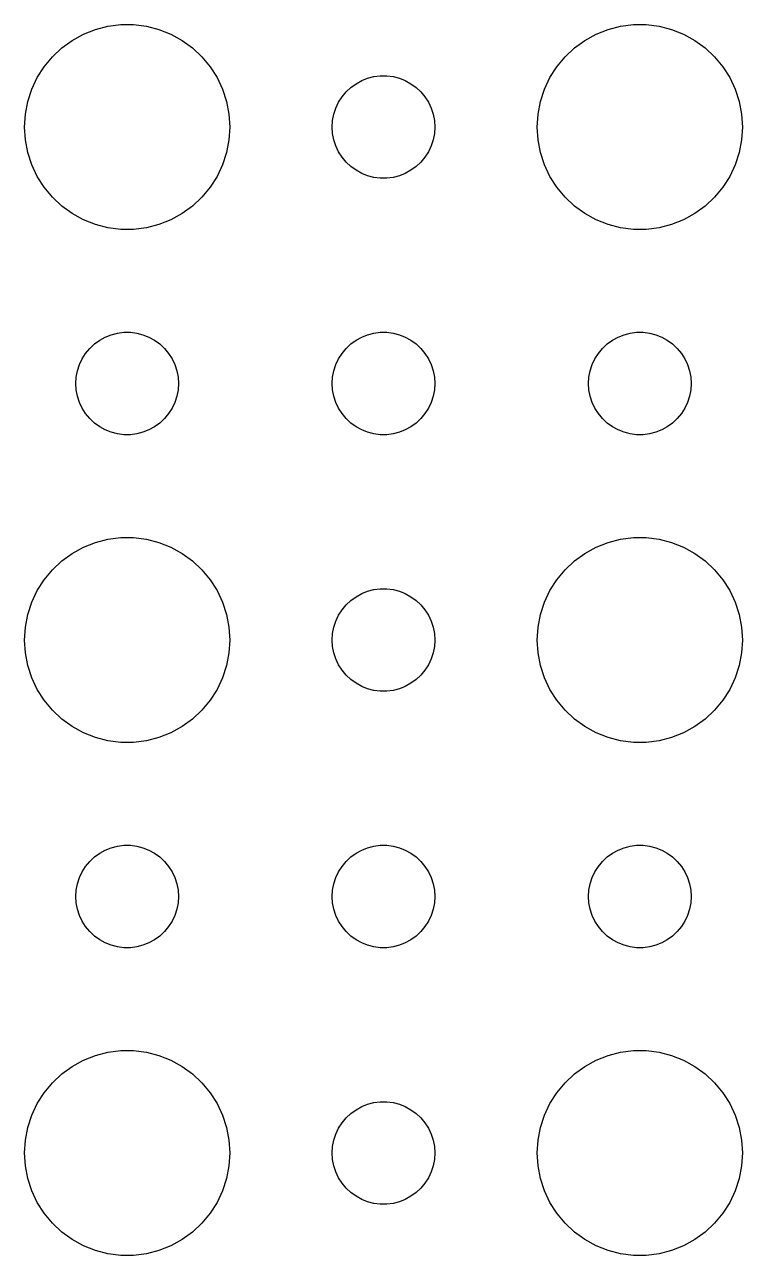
# Model space of a CAD drawing. Header units: metres. Extents: x -157 to 157, y -157 to 157.
# Drawn here: x -63 to -42, y -77.99 to -42.01 of the extents above; entities that cross this region are included whole.
import ezdxf

# ---------------------------------------------------------------- set-up
doc = ezdxf.new("R2010")
doc.units = ezdxf.units.M

msp = doc.modelspace()

# ---------------------------------------------------------------- linework, layer by layer
for p, q in [((-60.927, -42.1468), (-60.5621, -42.0531)), ((-60.5621, -42.0531), (-60.1884, -42.0059)), ((-60.1884, -42.0059), (-59.8116, -42.0059)), ((-59.8116, -42.0059), (-59.4379, -42.0531)), ((-59.4379, -42.0531), (-59.0729, -42.1468)), ((-45.927, -42.1468), (-45.5621, -42.0531)), ((-45.5621, -42.0531), (-45.1884, -42.0059)), ((-45.1884, -42.0059), (-44.8116, -42.0059)), ((-44.8116, -42.0059), (-44.4379, -42.0531)), ((-44.4379, -42.0531), (-44.0729, -42.1468)), ((-61.6075, -42.467), (-61.2773, -42.2855)), ((-61.2773, -42.2855), (-60.927, -42.1468)), ((-59.0729, -42.1468), (-58.7227, -42.2855)), ((-58.7227, -42.2855), (-58.3925, -42.467)), ((-46.6075, -42.467), (-46.2773, -42.2855)), ((-46.2773, -42.2855), (-45.927, -42.1468)), ((-44.0729, -42.1468), (-43.7227, -42.2855)), ((-43.7227, -42.2855), (-43.3925, -42.467)), ((-62.1869, -42.9464), (-61.9123, -42.6885)), ((-61.9123, -42.6885), (-61.6075, -42.467)), ((-58.3925, -42.467), (-58.0877, -42.6885)), ((-58.0877, -42.6885), (-57.8131, -42.9464)), ((-47.1869, -42.9464), (-46.9123, -42.6885)), ((-46.9123, -42.6885), (-46.6075, -42.467)), ((-43.3925, -42.467), (-43.0877, -42.6885)), ((-43.0877, -42.6885), (-42.8131, -42.9464)), ((-62.427, -43.2366), (-62.1869, -42.9464)), ((-57.8131, -42.9464), (-57.5729, -43.2366)), ((-47.427, -43.2366), (-47.1869, -42.9464)), ((-42.8131, -42.9464), (-42.5729, -43.2366)), ((-62.6289, -43.5547), (-62.427, -43.2366)), ((-57.5729, -43.2366), (-57.3711, -43.5547)), ((-52.9635, -43.5734), (-52.7811, -43.5266)), ((-52.7811, -43.5266), (-52.5942, -43.503)), ((-52.5942, -43.503), (-52.4058, -43.503)), ((-52.4058, -43.503), (-52.2189, -43.5266)), ((-52.2189, -43.5266), (-52.0365, -43.5734)), ((-47.6289, -43.5547), (-47.427, -43.2366)), ((-42.5729, -43.2366), (-42.3711, -43.5547)), ((-62.9057, -44.2539), (-62.7893, -43.8956)), ((-62.7893, -43.8956), (-62.6289, -43.5547)), ((-57.3711, -43.5547), (-57.2107, -43.8956)), ((-57.2107, -43.8956), (-57.0942, -44.2539)), ((-53.5934, -43.9732), (-53.4561, -43.8442)), ((-53.4561, -43.8442), (-53.3037, -43.7335)), ((-53.3037, -43.7335), (-53.1387, -43.6428)), ((-53.1387, -43.6428), (-52.9635, -43.5734)), ((-52.0365, -43.5734), (-51.8613, -43.6428)), ((-51.8613, -43.6428), (-51.6963, -43.7335)), ((-51.6963, -43.7335), (-51.5439, -43.8442)), ((-51.5439, -43.8442), (-51.4065, -43.9732)), ((-47.9057, -44.2539), (-47.7893, -43.8956)), ((-47.7893, -43.8956), (-47.6289, -43.5547)), ((-42.3711, -43.5547), (-42.2107, -43.8956)), ((-42.2107, -43.8956), (-42.0942, -44.2539)), ((-62.9763, -44.624), (-62.9057, -44.2539)), ((-57.0942, -44.2539), (-57.0237, -44.624)), ((-53.8145, -44.2774), (-53.7135, -44.1183)), ((-53.7135, -44.1183), (-53.5934, -43.9732)), ((-51.4065, -43.9732), (-51.2865, -44.1183)), ((-51.2865, -44.1183), (-51.1855, -44.2774)), ((-47.9763, -44.624), (-47.9057, -44.2539)), ((-42.0942, -44.2539), (-42.0237, -44.624)), ((-63, -45), (-62.9763, -44.624)), ((-57.0237, -44.624), (-57, -45)), ((-53.9529, -44.627), (-53.8947, -44.4478)), ((-53.8947, -44.4478), (-53.8145, -44.2774)), ((-51.1855, -44.2774), (-51.1053, -44.4478)), ((-51.1053, -44.4478), (-51.0471, -44.627)), ((-48, -45), (-47.9763, -44.624)), ((-42.0237, -44.624), (-42, -45)), ((-54, -45), (-53.9882, -44.812)), ((-53.9882, -44.812), (-53.9529, -44.627)), ((-51.0471, -44.627), (-51.0118, -44.812)), ((-51.0118, -44.812), (-51, -45)), ((-62.9763, -45.376), (-63, -45)), ((-57, -45), (-57.0237, -45.376)), ((-53.9882, -45.188), (-54, -45)), ((-53.9529, -45.373), (-53.9882, -45.188)), ((-51.0118, -45.188), (-51.0471, -45.373)), ((-51, -45), (-51.0118, -45.188)), ((-47.9763, -45.376), (-48, -45)), ((-42, -45), (-42.0237, -45.376)), ((-62.9057, -45.7461), (-62.9763, -45.376)), ((-57.0237, -45.376), (-57.0942, -45.7461)), ((-53.8947, -45.5522), (-53.9529, -45.373)), ((-53.8145, -45.7226), (-53.8947, -45.5522)), ((-51.1053, -45.5522), (-51.1855, -45.7226)), ((-51.0471, -45.373), (-51.1053, -45.5522)), ((-47.9057, -45.7461), (-47.9763, -45.376)), ((-42.0237, -45.376), (-42.0942, -45.7461)), ((-62.7893, -46.1044), (-62.9057, -45.7461)), ((-57.0942, -45.7461), (-57.2107, -46.1044)), ((-53.7135, -45.8817), (-53.8145, -45.7226)), ((-53.5934, -46.0268), (-53.7135, -45.8817)), ((-53.4561, -46.1558), (-53.5934, -46.0268)), ((-51.4065, -46.0268), (-51.5439, -46.1558)), ((-51.2865, -45.8817), (-51.4065, -46.0268)), ((-51.1855, -45.7226), (-51.2865, -45.8817)), ((-47.7893, -46.1044), (-47.9057, -45.7461)), ((-42.0942, -45.7461), (-42.2107, -46.1044)), ((-62.6289, -46.4453), (-62.7893, -46.1044)), ((-57.2107, -46.1044), (-57.3711, -46.4453)), ((-53.3037, -46.2665), (-53.4561, -46.1558)), ((-53.1387, -46.3572), (-53.3037, -46.2665)), ((-52.9635, -46.4266), (-53.1387, -46.3572)), ((-51.8613, -46.3572), (-52.0365, -46.4266)), ((-51.6963, -46.2665), (-51.8613, -46.3572)), ((-51.5439, -46.1558), (-51.6963, -46.2665)), ((-47.6289, -46.4453), (-47.7893, -46.1044)), ((-42.2107, -46.1044), (-42.3711, -46.4453)), ((-62.427, -46.7634), (-62.6289, -46.4453)), ((-62.1869, -47.0536), (-62.427, -46.7634)), ((-57.5729, -46.7634), (-57.8131, -47.0536)), ((-57.3711, -46.4453), (-57.5729, -46.7634)), ((-52.7811, -46.4734), (-52.9635, -46.4266)), ((-52.5942, -46.497), (-52.7811, -46.4734)), ((-52.4058, -46.497), (-52.5942, -46.497)), ((-52.2189, -46.4734), (-52.4058, -46.497)), ((-52.0365, -46.4266), (-52.2189, -46.4734)), ((-47.427, -46.7634), (-47.6289, -46.4453)), ((-47.1869, -47.0536), (-47.427, -46.7634)), ((-42.5729, -46.7634), (-42.8131, -47.0536)), ((-42.3711, -46.4453), (-42.5729, -46.7634)), ((-61.9123, -47.3115), (-62.1869, -47.0536)), ((-57.8131, -47.0536), (-58.0877, -47.3115)), ((-46.9123, -47.3115), (-47.1869, -47.0536)), ((-42.8131, -47.0536), (-43.0877, -47.3115)), ((-61.6075, -47.533), (-61.9123, -47.3115)), ((-58.0877, -47.3115), (-58.3925, -47.533)), ((-46.6075, -47.533), (-46.9123, -47.3115)), ((-43.0877, -47.3115), (-43.3925, -47.533)), ((-61.2773, -47.7145), (-61.6075, -47.533)), ((-60.927, -47.8532), (-61.2773, -47.7145)), ((-60.5621, -47.9469), (-60.927, -47.8532)), ((-59.0729, -47.8532), (-59.4379, -47.9469)), ((-58.7227, -47.7145), (-59.0729, -47.8532)), ((-58.3925, -47.533), (-58.7227, -47.7145)), ((-46.2773, -47.7145), (-46.6075, -47.533)), ((-45.927, -47.8532), (-46.2773, -47.7145)), ((-45.5621, -47.9469), (-45.927, -47.8532)), ((-44.0729, -47.8532), (-44.4379, -47.9469)), ((-43.7227, -47.7145), (-44.0729, -47.8532)), ((-43.3925, -47.533), (-43.7227, -47.7145)), ((-60.1884, -47.9941), (-60.5621, -47.9469)), ((-59.8116, -47.9941), (-60.1884, -47.9941)), ((-59.4379, -47.9469), (-59.8116, -47.9941)), ((-45.1884, -47.9941), (-45.5621, -47.9469)), ((-44.8116, -47.9941), (-45.1884, -47.9941)), ((-44.4379, -47.9469), (-44.8116, -47.9941)), ((-60.6387, -51.1428), (-60.4635, -51.0734)), ((-60.4635, -51.0734), (-60.2811, -51.0266)), ((-60.2811, -51.0266), (-60.0942, -51.003)), ((-60.0942, -51.003), (-59.9058, -51.003)), ((-59.9058, -51.003), (-59.7189, -51.0266)), ((-59.7189, -51.0266), (-59.5365, -51.0734)), ((-59.5365, -51.0734), (-59.3613, -51.1428)), ((-53.1387, -51.1428), (-52.9635, -51.0734)), ((-52.9635, -51.0734), (-52.7811, -51.0266)), ((-52.7811, -51.0266), (-52.5942, -51.003)), ((-52.5942, -51.003), (-52.4058, -51.003)), ((-52.4058, -51.003), (-52.2189, -51.0266)), ((-52.2189, -51.0266), (-52.0365, -51.0734)), ((-52.0365, -51.0734), (-51.8613, -51.1428)), ((-45.6387, -51.1428), (-45.4635, -51.0734)), ((-45.4635, -51.0734), (-45.2811, -51.0266)), ((-45.2811, -51.0266), (-45.0942, -51.003)), ((-45.0942, -51.003), (-44.9058, -51.003)), ((-44.9058, -51.003), (-44.7189, -51.0266)), ((-44.7189, -51.0266), (-44.5365, -51.0734)), ((-44.5365, -51.0734), (-44.3613, -51.1428)), ((-61.0934, -51.4732), (-60.9561, -51.3442)), ((-60.9561, -51.3442), (-60.8037, -51.2335)), ((-60.8037, -51.2335), (-60.6387, -51.1428)), ((-59.3613, -51.1428), (-59.1963, -51.2335)), ((-59.1963, -51.2335), (-59.0439, -51.3442)), ((-59.0439, -51.3442), (-58.9065, -51.4732)), ((-53.5934, -51.4732), (-53.4561, -51.3442)), ((-53.4561, -51.3442), (-53.3037, -51.2335)), ((-53.3037, -51.2335), (-53.1387, -51.1428)), ((-51.8613, -51.1428), (-51.6963, -51.2335)), ((-51.6963, -51.2335), (-51.5439, -51.3442)), ((-51.5439, -51.3442), (-51.4065, -51.4732)), ((-46.0934, -51.4732), (-45.9561, -51.3442)), ((-45.9561, -51.3442), (-45.8037, -51.2335)), ((-45.8037, -51.2335), (-45.6387, -51.1428)), ((-44.3613, -51.1428), (-44.1963, -51.2335)), ((-44.1963, -51.2335), (-44.0439, -51.3442)), ((-44.0439, -51.3442), (-43.9065, -51.4732)), ((-61.3947, -51.9478), (-61.3145, -51.7774)), ((-61.3145, -51.7774), (-61.2135, -51.6183)), ((-61.2135, -51.6183), (-61.0934, -51.4732)), ((-58.9065, -51.4732), (-58.7865, -51.6183)), ((-58.7865, -51.6183), (-58.6855, -51.7774)), ((-58.6855, -51.7774), (-58.6053, -51.9478)), ((-53.8947, -51.9478), (-53.8145, -51.7774)), ((-53.8145, -51.7774), (-53.7135, -51.6183)), ((-53.7135, -51.6183), (-53.5934, -51.4732)), ((-51.4065, -51.4732), (-51.2865, -51.6183)), ((-51.2865, -51.6183), (-51.1855, -51.7774)), ((-51.1855, -51.7774), (-51.1053, -51.9478)), ((-46.3947, -51.9478), (-46.3145, -51.7774)), ((-46.3145, -51.7774), (-46.2135, -51.6183)), ((-46.2135, -51.6183), (-46.0934, -51.4732)), ((-43.9065, -51.4732), (-43.7865, -51.6183)), ((-43.7865, -51.6183), (-43.6855, -51.7774)), ((-43.6855, -51.7774), (-43.6053, -51.9478)), ((-61.4882, -52.312), (-61.4529, -52.127)), ((-61.4529, -52.127), (-61.3947, -51.9478)), ((-58.6053, -51.9478), (-58.5471, -52.127)), ((-58.5471, -52.127), (-58.5118, -52.312)), ((-53.9882, -52.312), (-53.9529, -52.127)), ((-53.9529, -52.127), (-53.8947, -51.9478)), ((-51.1053, -51.9478), (-51.0471, -52.127)), ((-51.0471, -52.127), (-51.0118, -52.312)), ((-46.4882, -52.312), (-46.4529, -52.127)), ((-46.4529, -52.127), (-46.3947, -51.9478)), ((-43.6053, -51.9478), (-43.5471, -52.127)), ((-43.5471, -52.127), (-43.5118, -52.312)), ((-61.5, -52.5), (-61.4882, -52.312)), ((-61.4882, -52.688), (-61.5, -52.5)), ((-58.5118, -52.312), (-58.5, -52.5)), ((-58.5, -52.5), (-58.5118, -52.688)), ((-54, -52.5), (-53.9882, -52.312)), ((-53.9882, -52.688), (-54, -52.5)), ((-51.0118, -52.312), (-51, -52.5)), ((-51, -52.5), (-51.0118, -52.688)), ((-46.5, -52.5), (-46.4882, -52.312)), ((-46.4882, -52.688), (-46.5, -52.5)), ((-43.5118, -52.312), (-43.5, -52.5)), ((-43.5, -52.5), (-43.5118, -52.688)), ((-61.4529, -52.873), (-61.4882, -52.688)), ((-61.3947, -53.0522), (-61.4529, -52.873)), ((-58.5471, -52.873), (-58.6053, -53.0522)), ((-58.5118, -52.688), (-58.5471, -52.873)), ((-53.9529, -52.873), (-53.9882, -52.688)), ((-53.8947, -53.0522), (-53.9529, -52.873)), ((-51.0471, -52.873), (-51.1053, -53.0522)), ((-51.0118, -52.688), (-51.0471, -52.873)), ((-46.4529, -52.873), (-46.4882, -52.688)), ((-46.3947, -53.0522), (-46.4529, -52.873)), ((-43.5471, -52.873), (-43.6053, -53.0522)), ((-43.5118, -52.688), (-43.5471, -52.873)), ((-61.3145, -53.2226), (-61.3947, -53.0522)), ((-61.2135, -53.3817), (-61.3145, -53.2226)), ((-58.6855, -53.2226), (-58.7865, -53.3817)), ((-58.6053, -53.0522), (-58.6855, -53.2226)), ((-53.8145, -53.2226), (-53.8947, -53.0522)), ((-53.7135, -53.3817), (-53.8145, -53.2226)), ((-51.1855, -53.2226), (-51.2865, -53.3817)), ((-51.1053, -53.0522), (-51.1855, -53.2226)), ((-46.3145, -53.2226), (-46.3947, -53.0522)), ((-46.2135, -53.3817), (-46.3145, -53.2226)), ((-43.6855, -53.2226), (-43.7865, -53.3817)), ((-43.6053, -53.0522), (-43.6855, -53.2226)), ((-61.0934, -53.5268), (-61.2135, -53.3817)), ((-60.9561, -53.6558), (-61.0934, -53.5268)), ((-58.9065, -53.5268), (-59.0439, -53.6558)), ((-58.7865, -53.3817), (-58.9065, -53.5268)), ((-53.5934, -53.5268), (-53.7135, -53.3817)), ((-53.4561, -53.6558), (-53.5934, -53.5268)), ((-51.4065, -53.5268), (-51.5439, -53.6558)), ((-51.2865, -53.3817), (-51.4065, -53.5268)), ((-46.0934, -53.5268), (-46.2135, -53.3817)), ((-45.9561, -53.6558), (-46.0934, -53.5268)), ((-43.9065, -53.5268), (-44.0439, -53.6558)), ((-43.7865, -53.3817), (-43.9065, -53.5268)), ((-60.8037, -53.7665), (-60.9561, -53.6558)), ((-60.6387, -53.8572), (-60.8037, -53.7665)), ((-60.4635, -53.9266), (-60.6387, -53.8572)), ((-60.2811, -53.9734), (-60.4635, -53.9266)), ((-60.0942, -53.997), (-60.2811, -53.9734)), ((-59.7189, -53.9734), (-59.9058, -53.997)), ((-59.5365, -53.9266), (-59.7189, -53.9734)), ((-59.3613, -53.8572), (-59.5365, -53.9266)), ((-59.1963, -53.7665), (-59.3613, -53.8572)), ((-59.0439, -53.6558), (-59.1963, -53.7665)), ((-53.3037, -53.7665), (-53.4561, -53.6558)), ((-53.1387, -53.8572), (-53.3037, -53.7665)), ((-52.9635, -53.9266), (-53.1387, -53.8572)), ((-52.7811, -53.9734), (-52.9635, -53.9266)), ((-52.5942, -53.997), (-52.7811, -53.9734)), ((-52.2189, -53.9734), (-52.4058, -53.997)), ((-52.0365, -53.9266), (-52.2189, -53.9734)), ((-51.8613, -53.8572), (-52.0365, -53.9266)), ((-51.6963, -53.7665), (-51.8613, -53.8572)), ((-51.5439, -53.6558), (-51.6963, -53.7665)), ((-45.8037, -53.7665), (-45.9561, -53.6558)), ((-45.6387, -53.8572), (-45.8037, -53.7665)), ((-45.4635, -53.9266), (-45.6387, -53.8572)), ((-45.2811, -53.9734), (-45.4635, -53.9266)), ((-45.0942, -53.997), (-45.2811, -53.9734)), ((-44.7189, -53.9734), (-44.9058, -53.997)), ((-44.5365, -53.9266), (-44.7189, -53.9734)), ((-44.3613, -53.8572), (-44.5365, -53.9266)), ((-44.1963, -53.7665), (-44.3613, -53.8572)), ((-44.0439, -53.6558), (-44.1963, -53.7665)), ((-59.9058, -53.997), (-60.0942, -53.997)), ((-52.4058, -53.997), (-52.5942, -53.997)), ((-44.9058, -53.997), (-45.0942, -53.997)), ((-61.2773, -57.2855), (-60.927, -57.1468)), ((-60.927, -57.1468), (-60.5621, -57.0531)), ((-60.5621, -57.0531), (-60.1884, -57.0059)), ((-60.1884, -57.0059), (-59.8116, -57.0059)), ((-59.8116, -57.0059), (-59.4379, -57.0531)), ((-59.4379, -57.0531), (-59.0729, -57.1468)), ((-59.0729, -57.1468), (-58.7227, -57.2855)), ((-46.2773, -57.2855), (-45.927, -57.1468)), ((-45.927, -57.1468), (-45.5621, -57.0531)), ((-45.5621, -57.0531), (-45.1884, -57.0059)), ((-45.1884, -57.0059), (-44.8116, -57.0059)), ((-44.8116, -57.0059), (-44.4379, -57.0531)), ((-44.4379, -57.0531), (-44.0729, -57.1468)), ((-44.0729, -57.1468), (-43.7227, -57.2855)), ((-61.9123, -57.6885), (-61.6075, -57.467)), ((-61.6075, -57.467), (-61.2773, -57.2855)), ((-58.7227, -57.2855), (-58.3925, -57.467)), ((-58.3925, -57.467), (-58.0877, -57.6885)), ((-46.9123, -57.6885), (-46.6075, -57.467)), ((-46.6075, -57.467), (-46.2773, -57.2855)), ((-43.7227, -57.2855), (-43.3925, -57.467)), ((-43.3925, -57.467), (-43.0877, -57.6885)), ((-62.1869, -57.9464), (-61.9123, -57.6885)), ((-58.0877, -57.6885), (-57.8131, -57.9464)), ((-47.1869, -57.9464), (-46.9123, -57.6885)), ((-43.0877, -57.6885), (-42.8131, -57.9464)), ((-62.6289, -58.5547), (-62.427, -58.2366)), ((-62.427, -58.2366), (-62.1869, -57.9464)), ((-57.8131, -57.9464), (-57.5729, -58.2366)), ((-57.5729, -58.2366), (-57.3711, -58.5547)), ((-47.6289, -58.5547), (-47.427, -58.2366)), ((-47.427, -58.2366), (-47.1869, -57.9464)), ((-42.8131, -57.9464), (-42.5729, -58.2366)), ((-42.5729, -58.2366), (-42.3711, -58.5547)), ((-62.7893, -58.8956), (-62.6289, -58.5547)), ((-57.3711, -58.5547), (-57.2107, -58.8956)), ((-53.3037, -58.7335), (-53.1387, -58.6428)), ((-53.1387, -58.6428), (-52.9635, -58.5734)), ((-52.9635, -58.5734), (-52.7811, -58.5266)), ((-52.7811, -58.5266), (-52.5942, -58.503)), ((-52.5942, -58.503), (-52.4058, -58.503)), ((-52.4058, -58.503), (-52.2189, -58.5266)), ((-52.2189, -58.5266), (-52.0365, -58.5734)), ((-52.0365, -58.5734), (-51.8613, -58.6428)), ((-51.8613, -58.6428), (-51.6963, -58.7335)), ((-47.7893, -58.8956), (-47.6289, -58.5547)), ((-42.3711, -58.5547), (-42.2107, -58.8956)), ((-62.9057, -59.2539), (-62.7893, -58.8956)), ((-57.2107, -58.8956), (-57.0942, -59.2539)), ((-53.7135, -59.1183), (-53.5934, -58.9732)), ((-53.5934, -58.9732), (-53.4561, -58.8442)), ((-53.4561, -58.8442), (-53.3037, -58.7335)), ((-51.6963, -58.7335), (-51.5439, -58.8442)), ((-51.5439, -58.8442), (-51.4065, -58.9732)), ((-51.4065, -58.9732), (-51.2865, -59.1183)), ((-47.9057, -59.2539), (-47.7893, -58.8956)), ((-42.2107, -58.8956), (-42.0942, -59.2539)), ((-62.9763, -59.624), (-62.9057, -59.2539)), ((-57.0942, -59.2539), (-57.0237, -59.624)), ((-53.8947, -59.4478), (-53.8145, -59.2774)), ((-53.8145, -59.2774), (-53.7135, -59.1183)), ((-51.2865, -59.1183), (-51.1855, -59.2774)), ((-51.1855, -59.2774), (-51.1053, -59.4478)), ((-47.9763, -59.624), (-47.9057, -59.2539)), ((-42.0942, -59.2539), (-42.0237, -59.624)), ((-63, -60), (-62.9763, -59.624)), ((-57.0237, -59.624), (-57, -60)), ((-53.9882, -59.812), (-53.9529, -59.627)), ((-53.9529, -59.627), (-53.8947, -59.4478)), ((-51.1053, -59.4478), (-51.0471, -59.627)), ((-51.0471, -59.627), (-51.0118, -59.812)), ((-48, -60), (-47.9763, -59.624)), ((-42.0237, -59.624), (-42, -60)), ((-62.9763, -60.376), (-63, -60)), ((-57, -60), (-57.0237, -60.376)), ((-54, -60), (-53.9882, -59.812)), ((-53.9882, -60.188), (-54, -60)), ((-51.0118, -59.812), (-51, -60)), ((-51, -60), (-51.0118, -60.188)), ((-47.9763, -60.376), (-48, -60)), ((-42, -60), (-42.0237, -60.376)), ((-62.9057, -60.7461), (-62.9763, -60.376)), ((-57.0237, -60.376), (-57.0942, -60.7461)), ((-53.9529, -60.373), (-53.9882, -60.188)), ((-53.8947, -60.5522), (-53.9529, -60.373)), ((-51.0471, -60.373), (-51.1053, -60.5522)), ((-51.0118, -60.188), (-51.0471, -60.373)), ((-47.9057, -60.7461), (-47.9763, -60.376)), ((-42.0237, -60.376), (-42.0942, -60.7461)), ((-62.7893, -61.1044), (-62.9057, -60.7461)), ((-57.0942, -60.7461), (-57.2107, -61.1044)), ((-53.8145, -60.7226), (-53.8947, -60.5522)), ((-53.7135, -60.8817), (-53.8145, -60.7226)), ((-51.1855, -60.7226), (-51.2865, -60.8817)), ((-51.1053, -60.5522), (-51.1855, -60.7226)), ((-47.7893, -61.1044), (-47.9057, -60.7461)), ((-42.0942, -60.7461), (-42.2107, -61.1044)), ((-62.6289, -61.4453), (-62.7893, -61.1044)), ((-57.2107, -61.1044), (-57.3711, -61.4453)), ((-53.5934, -61.0268), (-53.7135, -60.8817)), ((-53.4561, -61.1558), (-53.5934, -61.0268)), ((-53.3037, -61.2665), (-53.4561, -61.1558)), ((-51.5439, -61.1558), (-51.6963, -61.2665)), ((-51.4065, -61.0268), (-51.5439, -61.1558)), ((-51.2865, -60.8817), (-51.4065, -61.0268)), ((-47.6289, -61.4453), (-47.7893, -61.1044)), ((-42.2107, -61.1044), (-42.3711, -61.4453)), ((-62.427, -61.7634), (-62.6289, -61.4453)), ((-57.3711, -61.4453), (-57.5729, -61.7634)), ((-53.1387, -61.3572), (-53.3037, -61.2665)), ((-52.9635, -61.4266), (-53.1387, -61.3572)), ((-52.7811, -61.4734), (-52.9635, -61.4266)), ((-52.5942, -61.497), (-52.7811, -61.4734)), ((-52.4058, -61.497), (-52.5942, -61.497)), ((-52.2189, -61.4734), (-52.4058, -61.497)), ((-52.0365, -61.4266), (-52.2189, -61.4734)), ((-51.8613, -61.3572), (-52.0365, -61.4266)), ((-51.6963, -61.2665), (-51.8613, -61.3572)), ((-47.427, -61.7634), (-47.6289, -61.4453)), ((-42.3711, -61.4453), (-42.5729, -61.7634)), ((-62.1869, -62.0536), (-62.427, -61.7634)), ((-57.5729, -61.7634), (-57.8131, -62.0536)), ((-47.1869, -62.0536), (-47.427, -61.7634)), ((-42.5729, -61.7634), (-42.8131, -62.0536)), ((-61.9123, -62.3115), (-62.1869, -62.0536)), ((-57.8131, -62.0536), (-58.0877, -62.3115)), ((-46.9123, -62.3115), (-47.1869, -62.0536)), ((-42.8131, -62.0536), (-43.0877, -62.3115)), ((-61.6075, -62.533), (-61.9123, -62.3115)), ((-61.2773, -62.7145), (-61.6075, -62.533)), ((-58.3925, -62.533), (-58.7227, -62.7145)), ((-58.0877, -62.3115), (-58.3925, -62.533)), ((-46.6075, -62.533), (-46.9123, -62.3115)), ((-46.2773, -62.7145), (-46.6075, -62.533)), ((-43.3925, -62.533), (-43.7227, -62.7145)), ((-43.0877, -62.3115), (-43.3925, -62.533)), ((-60.927, -62.8532), (-61.2773, -62.7145)), ((-60.5621, -62.9469), (-60.927, -62.8532)), ((-60.1884, -62.9941), (-60.5621, -62.9469)), ((-59.4379, -62.9469), (-59.8116, -62.9941)), ((-59.0729, -62.8532), (-59.4379, -62.9469)), ((-58.7227, -62.7145), (-59.0729, -62.8532)), ((-45.927, -62.8532), (-46.2773, -62.7145)), ((-45.5621, -62.9469), (-45.927, -62.8532)), ((-45.1884, -62.9941), (-45.5621, -62.9469)), ((-44.4379, -62.9469), (-44.8116, -62.9941)), ((-44.0729, -62.8532), (-44.4379, -62.9469)), ((-43.7227, -62.7145), (-44.0729, -62.8532)), ((-59.8116, -62.9941), (-60.1884, -62.9941)), ((-44.8116, -62.9941), (-45.1884, -62.9941)), ((-60.8037, -66.2335), (-60.6387, -66.1428)), ((-60.6387, -66.1428), (-60.4635, -66.0734)), ((-60.4635, -66.0734), (-60.2811, -66.0266)), ((-60.2811, -66.0266), (-60.0942, -66.003)), ((-60.0942, -66.003), (-59.9058, -66.003)), ((-59.9058, -66.003), (-59.7189, -66.0266)), ((-59.7189, -66.0266), (-59.5365, -66.0734)), ((-59.5365, -66.0734), (-59.3613, -66.1428)), ((-59.3613, -66.1428), (-59.1963, -66.2335)), ((-53.3037, -66.2335), (-53.1387, -66.1428)), ((-53.1387, -66.1428), (-52.9635, -66.0734)), ((-52.9635, -66.0734), (-52.7811, -66.0266)), ((-52.7811, -66.0266), (-52.5942, -66.003)), ((-52.5942, -66.003), (-52.4058, -66.003)), ((-52.4058, -66.003), (-52.2189, -66.0266)), ((-52.2189, -66.0266), (-52.0365, -66.0734)), ((-52.0365, -66.0734), (-51.8613, -66.1428)), ((-51.8613, -66.1428), (-51.6963, -66.2335)), ((-45.8037, -66.2335), (-45.6387, -66.1428)), ((-45.6387, -66.1428), (-45.4635, -66.0734)), ((-45.4635, -66.0734), (-45.2811, -66.0266)), ((-45.2811, -66.0266), (-45.0942, -66.003)), ((-45.0942, -66.003), (-44.9058, -66.003)), ((-44.9058, -66.003), (-44.7189, -66.0266)), ((-44.7189, -66.0266), (-44.5365, -66.0734)), ((-44.5365, -66.0734), (-44.3613, -66.1428)), ((-44.3613, -66.1428), (-44.1963, -66.2335)), ((-61.2135, -66.6183), (-61.0934, -66.4732)), ((-61.0934, -66.4732), (-60.9561, -66.3442)), ((-60.9561, -66.3442), (-60.8037, -66.2335)), ((-59.1963, -66.2335), (-59.0439, -66.3442)), ((-59.0439, -66.3442), (-58.9065, -66.4732)), ((-58.9065, -66.4732), (-58.7865, -66.6183)), ((-53.7135, -66.6183), (-53.5934, -66.4732)), ((-53.5934, -66.4732), (-53.4561, -66.3442)), ((-53.4561, -66.3442), (-53.3037, -66.2335)), ((-51.6963, -66.2335), (-51.5439, -66.3442)), ((-51.5439, -66.3442), (-51.4065, -66.4732)), ((-51.4065, -66.4732), (-51.2865, -66.6183)), ((-46.2135, -66.6183), (-46.0934, -66.4732)), ((-46.0934, -66.4732), (-45.9561, -66.3442)), ((-45.9561, -66.3442), (-45.8037, -66.2335)), ((-44.1963, -66.2335), (-44.0439, -66.3442)), ((-44.0439, -66.3442), (-43.9065, -66.4732)), ((-43.9065, -66.4732), (-43.7865, -66.6183)), ((-61.3947, -66.9478), (-61.3145, -66.7774)), ((-61.3145, -66.7774), (-61.2135, -66.6183)), ((-58.7865, -66.6183), (-58.6855, -66.7774)), ((-58.6855, -66.7774), (-58.6053, -66.9478)), ((-53.8947, -66.9478), (-53.8145, -66.7774)), ((-53.8145, -66.7774), (-53.7135, -66.6183)), ((-51.2865, -66.6183), (-51.1855, -66.7774)), ((-51.1855, -66.7774), (-51.1053, -66.9478)), ((-46.3947, -66.9478), (-46.3145, -66.7774)), ((-46.3145, -66.7774), (-46.2135, -66.6183)), ((-43.7865, -66.6183), (-43.6855, -66.7774)), ((-43.6855, -66.7774), (-43.6053, -66.9478)), ((-61.4882, -67.312), (-61.4529, -67.127)), ((-61.4529, -67.127), (-61.3947, -66.9478)), ((-58.6053, -66.9478), (-58.5471, -67.127)), ((-58.5471, -67.127), (-58.5118, -67.312)), ((-53.9882, -67.312), (-53.9529, -67.127)), ((-53.9529, -67.127), (-53.8947, -66.9478)), ((-51.1053, -66.9478), (-51.0471, -67.127)), ((-51.0471, -67.127), (-51.0118, -67.312)), ((-46.4882, -67.312), (-46.4529, -67.127)), ((-46.4529, -67.127), (-46.3947, -66.9478)), ((-43.6053, -66.9478), (-43.5471, -67.127)), ((-43.5471, -67.127), (-43.5118, -67.312)), ((-61.5, -67.5), (-61.4882, -67.312)), ((-61.4882, -67.688), (-61.5, -67.5)), ((-58.5118, -67.312), (-58.5, -67.5)), ((-58.5, -67.5), (-58.5118, -67.688)), ((-54, -67.5), (-53.9882, -67.312)), ((-53.9882, -67.688), (-54, -67.5)), ((-51.0118, -67.312), (-51, -67.5)), ((-51, -67.5), (-51.0118, -67.688)), ((-46.5, -67.5), (-46.4882, -67.312)), ((-46.4882, -67.688), (-46.5, -67.5)), ((-43.5118, -67.312), (-43.5, -67.5)), ((-43.5, -67.5), (-43.5118, -67.688)), ((-61.4529, -67.873), (-61.4882, -67.688)), ((-61.3947, -68.0522), (-61.4529, -67.873)), ((-58.5471, -67.873), (-58.6053, -68.0522)), ((-58.5118, -67.688), (-58.5471, -67.873)), ((-53.9529, -67.873), (-53.9882, -67.688)), ((-53.8947, -68.0522), (-53.9529, -67.873)), ((-51.0471, -67.873), (-51.1053, -68.0522)), ((-51.0118, -67.688), (-51.0471, -67.873)), ((-46.4529, -67.873), (-46.4882, -67.688)), ((-46.3947, -68.0522), (-46.4529, -67.873)), ((-43.5471, -67.873), (-43.6053, -68.0522)), ((-43.5118, -67.688), (-43.5471, -67.873)), ((-61.3145, -68.2226), (-61.3947, -68.0522)), ((-61.2135, -68.3817), (-61.3145, -68.2226)), ((-58.6855, -68.2226), (-58.7865, -68.3817)), ((-58.6053, -68.0522), (-58.6855, -68.2226)), ((-53.8145, -68.2226), (-53.8947, -68.0522)), ((-53.7135, -68.3817), (-53.8145, -68.2226)), ((-51.1855, -68.2226), (-51.2865, -68.3817)), ((-51.1053, -68.0522), (-51.1855, -68.2226)), ((-46.3145, -68.2226), (-46.3947, -68.0522)), ((-46.2135, -68.3817), (-46.3145, -68.2226)), ((-43.6855, -68.2226), (-43.7865, -68.3817)), ((-43.6053, -68.0522), (-43.6855, -68.2226)), ((-61.0934, -68.5268), (-61.2135, -68.3817)), ((-60.9561, -68.6558), (-61.0934, -68.5268)), ((-60.8037, -68.7665), (-60.9561, -68.6558)), ((-59.0439, -68.6558), (-59.1963, -68.7665)), ((-58.9065, -68.5268), (-59.0439, -68.6558)), ((-58.7865, -68.3817), (-58.9065, -68.5268)), ((-53.5934, -68.5268), (-53.7135, -68.3817)), ((-53.4561, -68.6558), (-53.5934, -68.5268)), ((-53.3037, -68.7665), (-53.4561, -68.6558)), ((-51.5439, -68.6558), (-51.6963, -68.7665)), ((-51.4065, -68.5268), (-51.5439, -68.6558)), ((-51.2865, -68.3817), (-51.4065, -68.5268)), ((-46.0934, -68.5268), (-46.2135, -68.3817)), ((-45.9561, -68.6558), (-46.0934, -68.5268)), ((-45.8037, -68.7665), (-45.9561, -68.6558)), ((-44.0439, -68.6558), (-44.1963, -68.7665)), ((-43.9065, -68.5268), (-44.0439, -68.6558)), ((-43.7865, -68.3817), (-43.9065, -68.5268)), ((-60.6387, -68.8572), (-60.8037, -68.7665)), ((-60.4635, -68.9266), (-60.6387, -68.8572)), ((-60.2811, -68.9734), (-60.4635, -68.9266)), ((-60.0942, -68.997), (-60.2811, -68.9734)), ((-59.9058, -68.997), (-60.0942, -68.997)), ((-59.7189, -68.9734), (-59.9058, -68.997)), ((-59.5365, -68.9266), (-59.7189, -68.9734)), ((-59.3613, -68.8572), (-59.5365, -68.9266)), ((-59.1963, -68.7665), (-59.3613, -68.8572)), ((-53.1387, -68.8572), (-53.3037, -68.7665)), ((-52.9635, -68.9266), (-53.1387, -68.8572)), ((-52.7811, -68.9734), (-52.9635, -68.9266)), ((-52.5942, -68.997), (-52.7811, -68.9734)), ((-52.4058, -68.997), (-52.5942, -68.997)), ((-52.2189, -68.9734), (-52.4058, -68.997)), ((-52.0365, -68.9266), (-52.2189, -68.9734)), ((-51.8613, -68.8572), (-52.0365, -68.9266)), ((-51.6963, -68.7665), (-51.8613, -68.8572)), ((-45.6387, -68.8572), (-45.8037, -68.7665)), ((-45.4635, -68.9266), (-45.6387, -68.8572)), ((-45.2811, -68.9734), (-45.4635, -68.9266)), ((-45.0942, -68.997), (-45.2811, -68.9734)), ((-44.9058, -68.997), (-45.0942, -68.997)), ((-44.7189, -68.9734), (-44.9058, -68.997)), ((-44.5365, -68.9266), (-44.7189, -68.9734)), ((-44.3613, -68.8572), (-44.5365, -68.9266)), ((-44.1963, -68.7665), (-44.3613, -68.8572)), ((-61.6075, -72.467), (-61.2773, -72.2855)), ((-61.2773, -72.2855), (-60.927, -72.1468)), ((-60.927, -72.1468), (-60.5621, -72.0531)), ((-60.5621, -72.0531), (-60.1884, -72.0059)), ((-60.1884, -72.0059), (-59.8116, -72.0059)), ((-59.8116, -72.0059), (-59.4379, -72.0531)), ((-59.4379, -72.0531), (-59.0729, -72.1468)), ((-59.0729, -72.1468), (-58.7227, -72.2855)), ((-58.7227, -72.2855), (-58.3925, -72.467)), ((-46.6075, -72.467), (-46.2773, -72.2855)), ((-46.2773, -72.2855), (-45.927, -72.1468)), ((-45.927, -72.1468), (-45.5621, -72.0531)), ((-45.5621, -72.0531), (-45.1884, -72.0059)), ((-45.1884, -72.0059), (-44.8116, -72.0059)), ((-44.8116, -72.0059), (-44.4379, -72.0531)), ((-44.4379, -72.0531), (-44.0729, -72.1468)), ((-44.0729, -72.1468), (-43.7227, -72.2855)), ((-43.7227, -72.2855), (-43.3925, -72.467)), ((-62.1869, -72.9464), (-61.9123, -72.6885)), ((-61.9123, -72.6885), (-61.6075, -72.467)), ((-58.3925, -72.467), (-58.0877, -72.6885)), ((-58.0877, -72.6885), (-57.8131, -72.9464)), ((-47.1869, -72.9464), (-46.9123, -72.6885)), ((-46.9123, -72.6885), (-46.6075, -72.467)), ((-43.3925, -72.467), (-43.0877, -72.6885)), ((-43.0877, -72.6885), (-42.8131, -72.9464)), ((-62.427, -73.2366), (-62.1869, -72.9464)), ((-57.8131, -72.9464), (-57.5729, -73.2366)), ((-47.427, -73.2366), (-47.1869, -72.9464)), ((-42.8131, -72.9464), (-42.5729, -73.2366)), ((-62.6289, -73.5547), (-62.427, -73.2366)), ((-57.5729, -73.2366), (-57.3711, -73.5547)), ((-47.6289, -73.5547), (-47.427, -73.2366)), ((-42.5729, -73.2366), (-42.3711, -73.5547)), ((-62.7893, -73.8956), (-62.6289, -73.5547)), ((-57.3711, -73.5547), (-57.2107, -73.8956)), ((-53.4561, -73.8442), (-53.3037, -73.7335)), ((-53.3037, -73.7335), (-53.1387, -73.6428)), ((-53.1387, -73.6428), (-52.9635, -73.5734)), ((-52.9635, -73.5734), (-52.7811, -73.5266)), ((-52.7811, -73.5266), (-52.5942, -73.503)), ((-52.5942, -73.503), (-52.4058, -73.503)), ((-52.4058, -73.503), (-52.2189, -73.5266)), ((-52.2189, -73.5266), (-52.0365, -73.5734)), ((-52.0365, -73.5734), (-51.8613, -73.6428)), ((-51.8613, -73.6428), (-51.6963, -73.7335)), ((-51.6963, -73.7335), (-51.5439, -73.8442)), ((-47.7893, -73.8956), (-47.6289, -73.5547)), ((-42.3711, -73.5547), (-42.2107, -73.8956)), ((-62.9057, -74.2539), (-62.7893, -73.8956)), ((-57.2107, -73.8956), (-57.0942, -74.2539)), ((-53.8145, -74.2774), (-53.7135, -74.1183)), ((-53.7135, -74.1183), (-53.5934, -73.9732)), ((-53.5934, -73.9732), (-53.4561, -73.8442)), ((-51.5439, -73.8442), (-51.4065, -73.9732)), ((-51.4065, -73.9732), (-51.2865, -74.1183)), ((-51.2865, -74.1183), (-51.1855, -74.2774)), ((-47.9057, -74.2539), (-47.7893, -73.8956)), ((-42.2107, -73.8956), (-42.0942, -74.2539)), ((-62.9763, -74.624), (-62.9057, -74.2539)), ((-57.0942, -74.2539), (-57.0237, -74.624)), ((-53.9529, -74.627), (-53.8947, -74.4478)), ((-53.8947, -74.4478), (-53.8145, -74.2774)), ((-51.1855, -74.2774), (-51.1053, -74.4478)), ((-51.1053, -74.4478), (-51.0471, -74.627)), ((-47.9763, -74.624), (-47.9057, -74.2539)), ((-42.0942, -74.2539), (-42.0237, -74.624)), ((-63, -75), (-62.9763, -74.624)), ((-57.0237, -74.624), (-57, -75)), ((-54, -75), (-53.9882, -74.812)), ((-53.9882, -74.812), (-53.9529, -74.627)), ((-51.0471, -74.627), (-51.0118, -74.812)), ((-51.0118, -74.812), (-51, -75)), ((-48, -75), (-47.9763, -74.624)), ((-42.0237, -74.624), (-42, -75)), ((-62.9763, -75.376), (-63, -75)), ((-57, -75), (-57.0237, -75.376)), ((-53.9882, -75.188), (-54, -75)), ((-53.9529, -75.373), (-53.9882, -75.188)), ((-51.0118, -75.188), (-51.0471, -75.373)), ((-51, -75), (-51.0118, -75.188)), ((-47.9763, -75.376), (-48, -75)), ((-42, -75), (-42.0237, -75.376)), ((-62.9057, -75.7461), (-62.9763, -75.376)), ((-57.0237, -75.376), (-57.0942, -75.7461)), ((-53.8947, -75.5522), (-53.9529, -75.373)), ((-53.8145, -75.7226), (-53.8947, -75.5522)), ((-51.1053, -75.5522), (-51.1855, -75.7226)), ((-51.0471, -75.373), (-51.1053, -75.5522)), ((-47.9057, -75.7461), (-47.9763, -75.376)), ((-42.0237, -75.376), (-42.0942, -75.7461)), ((-62.7893, -76.1044), (-62.9057, -75.7461)), ((-57.0942, -75.7461), (-57.2107, -76.1044)), ((-53.7135, -75.8817), (-53.8145, -75.7226)), ((-53.5934, -76.0268), (-53.7135, -75.8817)), ((-51.2865, -75.8817), (-51.4065, -76.0268)), ((-51.1855, -75.7226), (-51.2865, -75.8817)), ((-47.7893, -76.1044), (-47.9057, -75.7461)), ((-42.0942, -75.7461), (-42.2107, -76.1044)), ((-62.6289, -76.4453), (-62.7893, -76.1044)), ((-57.2107, -76.1044), (-57.3711, -76.4453)), ((-53.4561, -76.1558), (-53.5934, -76.0268)), ((-53.3037, -76.2665), (-53.4561, -76.1558)), ((-53.1387, -76.3572), (-53.3037, -76.2665)), ((-51.6963, -76.2665), (-51.8613, -76.3572)), ((-51.5439, -76.1558), (-51.6963, -76.2665)), ((-51.4065, -76.0268), (-51.5439, -76.1558)), ((-47.6289, -76.4453), (-47.7893, -76.1044)), ((-42.2107, -76.1044), (-42.3711, -76.4453)), ((-62.427, -76.7634), (-62.6289, -76.4453)), ((-57.3711, -76.4453), (-57.5729, -76.7634)), ((-52.9635, -76.4266), (-53.1387, -76.3572)), ((-52.7811, -76.4734), (-52.9635, -76.4266)), ((-52.5942, -76.497), (-52.7811, -76.4734)), ((-52.4058, -76.497), (-52.5942, -76.497)), ((-52.2189, -76.4734), (-52.4058, -76.497)), ((-52.0365, -76.4266), (-52.2189, -76.4734)), ((-51.8613, -76.3572), (-52.0365, -76.4266)), ((-47.427, -76.7634), (-47.6289, -76.4453)), ((-42.3711, -76.4453), (-42.5729, -76.7634)), ((-62.1869, -77.0536), (-62.427, -76.7634)), ((-57.5729, -76.7634), (-57.8131, -77.0536)), ((-47.1869, -77.0536), (-47.427, -76.7634)), ((-42.5729, -76.7634), (-42.8131, -77.0536)), ((-61.9123, -77.3115), (-62.1869, -77.0536)), ((-61.6075, -77.533), (-61.9123, -77.3115)), ((-58.0877, -77.3115), (-58.3925, -77.533)), ((-57.8131, -77.0536), (-58.0877, -77.3115)), ((-46.9123, -77.3115), (-47.1869, -77.0536)), ((-46.6075, -77.533), (-46.9123, -77.3115)), ((-43.0877, -77.3115), (-43.3925, -77.533)), ((-42.8131, -77.0536), (-43.0877, -77.3115)), ((-61.2773, -77.7145), (-61.6075, -77.533)), ((-60.927, -77.8532), (-61.2773, -77.7145)), ((-58.7227, -77.7145), (-59.0729, -77.8532)), ((-58.3925, -77.533), (-58.7227, -77.7145)), ((-46.2773, -77.7145), (-46.6075, -77.533)), ((-45.927, -77.8532), (-46.2773, -77.7145)), ((-43.7227, -77.7145), (-44.0729, -77.8532)), ((-43.3925, -77.533), (-43.7227, -77.7145)), ((-60.5621, -77.9469), (-60.927, -77.8532)), ((-60.1884, -77.9941), (-60.5621, -77.9469)), ((-59.8116, -77.9941), (-60.1884, -77.9941)), ((-59.4379, -77.9469), (-59.8116, -77.9941)), ((-59.0729, -77.8532), (-59.4379, -77.9469)), ((-45.5621, -77.9469), (-45.927, -77.8532)), ((-45.1884, -77.9941), (-45.5621, -77.9469)), ((-44.8116, -77.9941), (-45.1884, -77.9941)), ((-44.4379, -77.9469), (-44.8116, -77.9941)), ((-44.0729, -77.8532), (-44.4379, -77.9469))]:
    msp.add_line(p, q)

doc.saveas('drawing.dxf')
